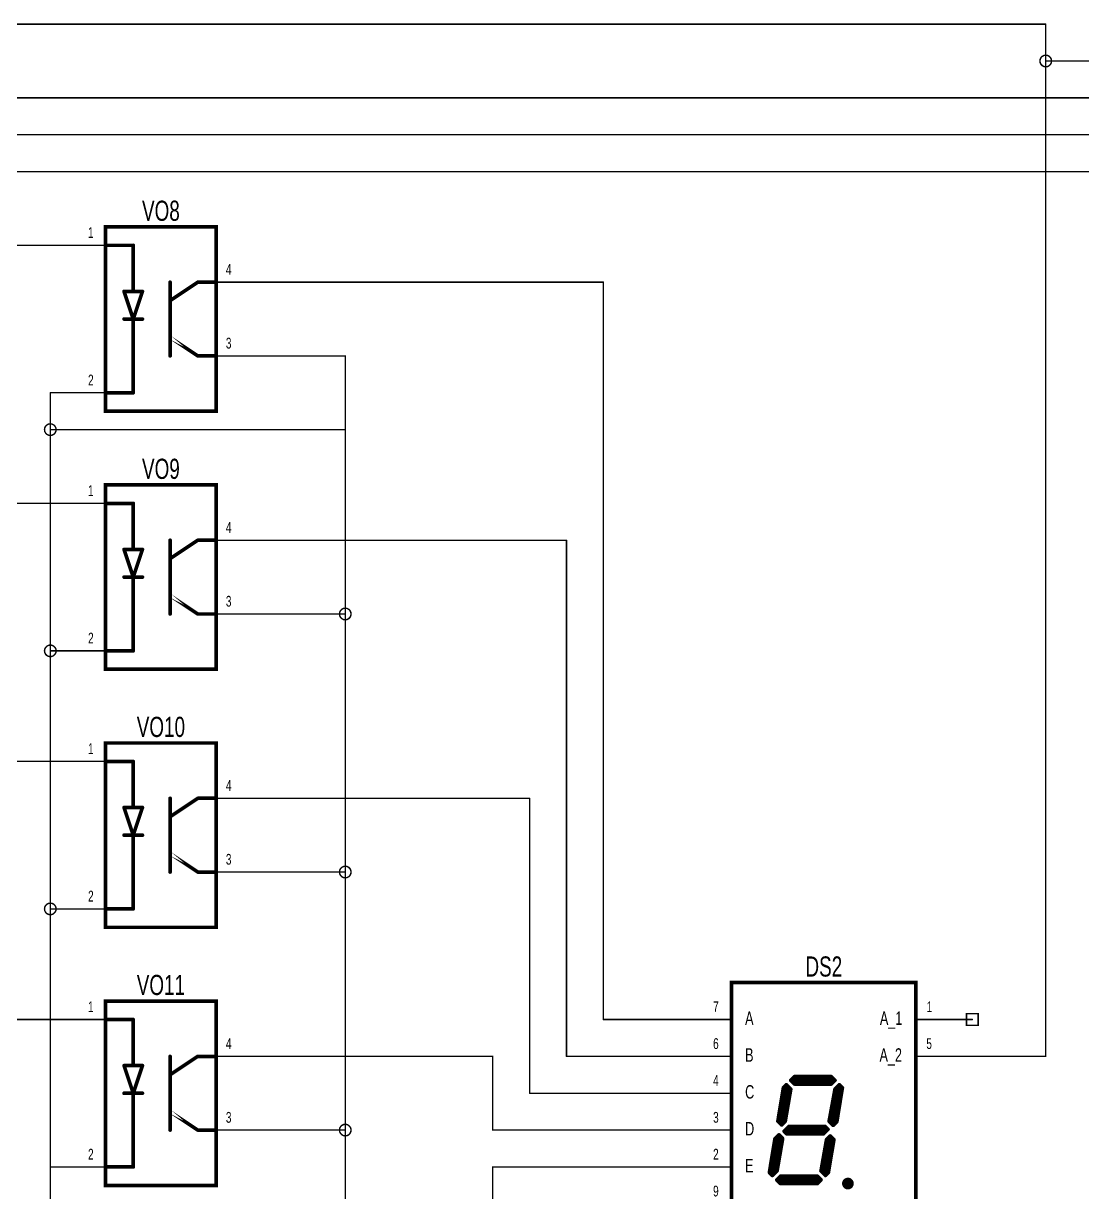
# Model space of a CAD drawing. Extents: x -9.1 to 18.8, y -6.3 to 0.3.
# Drawn here: x 3.627 to 6.5, y -2.87 to 0.302 of the extents above; entities that cross this region are included whole.
import ezdxf
from ezdxf.enums import TextEntityAlignment as Align

# ---------------------------------------------------------------- set-up
doc = ezdxf.new("R2010")
doc.units = 0
for name, color, linetype in [('Element', 253, 'CONTINUOUS'), ('Net', 50, 'CONTINUOUS'), ('Pin', 50, 'CONTINUOUS')]:
    doc.layers.add(name, color=color, linetype=linetype)

msp = doc.modelspace()

# ---------------------------------------------------------------- linework, layer by layer
at = {"layer": 'Element', "linetype": 'CONTINUOUS'}
for points, const_width in [([(3.85, -0.25), (4.15, -0.25), (4.15, -0.75), (3.85, -0.75), (3.85, -0.25)], 0.0098), ([(3.85, -0.3), (3.925, -0.3)], 0.0098), ([(3.925, -0.3), (3.925, -0.425)], 0.0098), ([(4.025, -0.4), (4.025, -0.6)], 0.0098), ([(4.025, -0.45), (4.1, -0.4)], 0.0098), ([(4.1, -0.4), (4.15, -0.4)], 0.0098), ([(3.95, -0.425), (3.9, -0.425)], 0.0098), ([(3.9, -0.425), (3.925, -0.5)], 0.0098), ([(3.925, -0.5), (3.95, -0.425)], 0.0098), ([(3.9, -0.5), (3.95, -0.5)], 0.0098), ([(3.925, -0.5), (3.925, -0.7)], 0.0098), ([(4.025, -0.55), (4.1, -0.6), (4.025, -0.55)], 0.0098), ([(4.1, -0.6), (4.15, -0.6)], 0.0098), ([(3.925, -0.7), (3.85, -0.7)], 0.0098), ([(3.85, -0.95), (4.15, -0.95), (4.15, -1.45), (3.85, -1.45), (3.85, -0.95)], 0.0098), ([(3.85, -1), (3.925, -1)], 0.0098), ([(3.925, -1), (3.925, -1.125)], 0.0098), ([(4.025, -1.1), (4.025, -1.3)], 0.0098), ([(4.025, -1.15), (4.1, -1.1)], 0.0098), ([(4.1, -1.1), (4.15, -1.1)], 0.0098), ([(3.95, -1.125), (3.9, -1.125)], 0.0098), ([(3.9, -1.125), (3.925, -1.2)], 0.0098), ([(3.925, -1.2), (3.95, -1.125)], 0.0098), ([(3.9, -1.2), (3.95, -1.2)], 0.0098), ([(3.925, -1.2), (3.925, -1.4)], 0.0098), ([(4.025, -1.25), (4.1, -1.3), (4.025, -1.25)], 0.0098), ([(4.1, -1.3), (4.15, -1.3)], 0.0098), ([(3.925, -1.4), (3.85, -1.4)], 0.0098), ([(3.85, -1.65), (4.15, -1.65), (4.15, -2.15), (3.85, -2.15), (3.85, -1.65)], 0.0098), ([(3.85, -1.7), (3.925, -1.7)], 0.0098), ([(3.925, -1.7), (3.925, -1.825)], 0.0098), ([(4.025, -1.8), (4.025, -2)], 0.0098), ([(4.025, -1.85), (4.1, -1.8)], 0.0098), ([(4.1, -1.8), (4.15, -1.8)], 0.0098), ([(3.95, -1.825), (3.9, -1.825)], 0.0098), ([(3.9, -1.825), (3.925, -1.9)], 0.0098), ([(3.925, -1.9), (3.95, -1.825)], 0.0098), ([(3.9, -1.9), (3.95, -1.9)], 0.0098), ([(3.925, -1.9), (3.925, -2.1)], 0.0098), ([(4.025, -1.95), (4.1, -2), (4.025, -1.95)], 0.0098), ([(4.1, -2), (4.15, -2)], 0.0098), ([(3.925, -2.1), (3.85, -2.1)], 0.0098), ([(5.5479, -2.3), (6.0479, -2.3), (6.0479, -3.1), (5.5479, -3.1), (5.5479, -2.3)], 0.0098), ([(3.85, -2.35), (4.15, -2.35), (4.15, -2.85), (3.85, -2.85), (3.85, -2.35)], 0.0098), ([(3.85, -2.4), (3.925, -2.4)], 0.0098), ([(3.925, -2.4), (3.925, -2.525)], 0.0098), ([(4.025, -2.5), (4.025, -2.7)], 0.0098), ([(4.025, -2.55), (4.1, -2.5)], 0.0098), ([(4.1, -2.5), (4.15, -2.5)], 0.0098), ([(3.95, -2.525), (3.9, -2.525)], 0.0098), ([(3.9, -2.525), (3.925, -2.6)], 0.0098), ([(3.925, -2.6), (3.95, -2.525)], 0.0098), ([(5.7084, -2.565), (5.7184, -2.555)], 0.01), ([(5.7184, -2.575), (5.7084, -2.565)], 0.01), ([(5.8184, -2.565), (5.7184, -2.565)], 0.016), ([(5.7184, -2.555), (5.8184, -2.555)], 0.01), ([(5.8184, -2.555), (5.8284, -2.565)], 0.01), ([(5.8284, -2.565), (5.8184, -2.575)], 0.01), ([(3.9, -2.6), (3.95, -2.6)], 0.0098), ([(3.925, -2.6), (3.925, -2.8)], 0.0098), ([(5.6734, -2.676), (5.6884, -2.585)], 0.01), ([(5.6984, -2.59), (5.6834, -2.675)], 0.016), ([(5.6884, -2.585), (5.6964, -2.577)], 0.01), ([(5.7084, -2.589), (5.6934, -2.676)], 0.01), ([(5.6964, -2.577), (5.7084, -2.589)], 0.01), ([(5.8184, -2.575), (5.7184, -2.575)], 0.01), ([(5.8284, -2.589), (5.8124, -2.676)], 0.01), ([(5.8384, -2.59), (5.8234, -2.675)], 0.016), ([(5.8404, -2.577), (5.8284, -2.589)], 0.01), ([(5.8334, -2.677), (5.8484, -2.585)], 0.01), ([(5.8484, -2.585), (5.8404, -2.577)], 0.01), ([(4.025, -2.65), (4.1, -2.7), (4.025, -2.65)], 0.0098), ([(4.1, -2.7), (4.15, -2.7)], 0.0098), ([(5.6834, -2.686), (5.6734, -2.676)], 0.01), ([(5.6934, -2.676), (5.6834, -2.686)], 0.01), ([(5.6904, -2.703), (5.7034, -2.69)], 0.01), ([(5.6984, -2.7), (5.7984, -2.7)], 0.016), ([(5.7034, -2.69), (5.8014, -2.69)], 0.01), ([(5.8094, -2.698), (5.7974, -2.71)], 0.01), ([(5.8014, -2.69), (5.8094, -2.698)], 0.01), ([(5.8124, -2.676), (5.8234, -2.687)], 0.01), ([(5.8234, -2.687), (5.8334, -2.677)], 0.01), ([(5.6654, -2.724), (5.6504, -2.815)], 0.01), ([(5.6584, -2.815), (5.6734, -2.725)], 0.016), ([(5.6764, -2.713), (5.6654, -2.724)], 0.01), ([(5.6714, -2.81), (5.6864, -2.723)], 0.01), ([(5.6764, -2.713), (5.6864, -2.723)], 0.01), ([(5.6974, -2.71), (5.6904, -2.703)], 0.01), ([(5.7974, -2.71), (5.6974, -2.71)], 0.01), ([(5.8054, -2.726), (5.7904, -2.811)], 0.01), ([(5.8134, -2.73), (5.7984, -2.81)], 0.016), ([(5.8154, -2.716), (5.8054, -2.726)], 0.01), ([(5.8104, -2.815), (5.8254, -2.726)], 0.01), ([(5.8254, -2.726), (5.8154, -2.716)], 0.01), ([(3.925, -2.8), (3.85, -2.8)], 0.0098), ([(5.6504, -2.815), (5.6584, -2.823)], 0.01), ([(5.6584, -2.823), (5.6714, -2.81)], 0.01), ([(5.6704, -2.835), (5.6804, -2.825)], 0.01), ([(5.6804, -2.825), (5.7804, -2.825)], 0.01), ([(5.7804, -2.825), (5.7904, -2.835)], 0.01), ([(5.7904, -2.811), (5.8024, -2.823)], 0.01), ([(5.8024, -2.823), (5.8104, -2.815)], 0.01), ([(5.6804, -2.845), (5.6704, -2.835)], 0.01), ([(5.7784, -2.835), (5.6834, -2.835)], 0.016), ([(5.7804, -2.845), (5.6804, -2.845)], 0.01), ([(5.7904, -2.835), (5.7804, -2.845)], 0.01), ([(5.8534, -2.845), (5.8539, -2.8481), (5.8553, -2.8509), (5.8575, -2.8531), (5.8603, -2.8545), (5.8634, -2.855), (5.8665, -2.8545), (5.8693, -2.8531), (5.8715, -2.8509), (5.8729, -2.8481), (5.8734, -2.845), (5.8729, -2.8419), (5.8715, -2.8391), (5.8693, -2.8369), (5.8665, -2.8355), (5.8634, -2.835), (5.8603, -2.8355), (5.8575, -2.8369), (5.8553, -2.8391), (5.8539, -2.8419), (5.8534, -2.845)], 0.012), ([(5.8584, -2.845), (5.8684, -2.845)], 0.012)]:
    msp.add_lwpolyline(points, dxfattribs=dict(at, const_width=const_width))
for points, const_width in [([(3.8475, -0.3, 1), (3.8525, -0.3, 1), (3.8475, -0.3, 1)], 0.0049), ([(3.9225, -0.3, 1), (3.9275, -0.3, 1), (3.9225, -0.3, 1)], 0.0049), ([(3.9225, -0.3, 1), (3.9275, -0.3, 1), (3.9225, -0.3, 1)], 0.0049), ([(4.0225, -0.4, 1), (4.0275, -0.4, 1), (4.0225, -0.4, 1)], 0.0049), ([(4.0975, -0.4, 1), (4.1025, -0.4, 1), (4.0975, -0.4, 1)], 0.0049), ([(4.0975, -0.4, 1), (4.1025, -0.4, 1), (4.0975, -0.4, 1)], 0.0049), ([(4.1475, -0.4, 1), (4.1525, -0.4, 1), (4.1475, -0.4, 1)], 0.0049), ([(3.8975, -0.425, 1), (3.9025, -0.425, 1), (3.8975, -0.425, 1)], 0.0049), ([(3.8975, -0.425, 1), (3.9025, -0.425, 1), (3.8975, -0.425, 1)], 0.0049), ([(3.9225, -0.425, 1), (3.9275, -0.425, 1), (3.9225, -0.425, 1)], 0.0049), ([(3.9475, -0.425, 1), (3.9525, -0.425, 1), (3.9475, -0.425, 1)], 0.0049), ([(3.9475, -0.425, 1), (3.9525, -0.425, 1), (3.9475, -0.425, 1)], 0.0049), ([(4.0225, -0.45, 1), (4.0275, -0.45, 1), (4.0225, -0.45, 1)], 0.0049), ([(3.8975, -0.5, 1), (3.9025, -0.5, 1), (3.8975, -0.5, 1)], 0.0049), ([(3.9225, -0.5, 1), (3.9275, -0.5, 1), (3.9225, -0.5, 1)], 0.0049), ([(3.9225, -0.5, 1), (3.9275, -0.5, 1), (3.9225, -0.5, 1)], 0.0049), ([(3.9225, -0.5, 1), (3.9275, -0.5, 1), (3.9225, -0.5, 1)], 0.0049), ([(3.9475, -0.5, 1), (3.9525, -0.5, 1), (3.9475, -0.5, 1)], 0.0049), ([(4.0225, -0.55, 1), (4.0275, -0.55, 1), (4.0225, -0.55, 1)], 0.0049), ([(4.0225, -0.6, 1), (4.0275, -0.6, 1), (4.0225, -0.6, 1)], 0.0049), ([(4.0975, -0.6, 1), (4.1025, -0.6, 1), (4.0975, -0.6, 1)], 0.0049), ([(4.1475, -0.6, 1), (4.1525, -0.6, 1), (4.1475, -0.6, 1)], 0.0049), ([(3.8475, -0.7, 1), (3.8525, -0.7, 1), (3.8475, -0.7, 1)], 0.0049), ([(3.9225, -0.7, 1), (3.9275, -0.7, 1), (3.9225, -0.7, 1)], 0.0049), ([(3.9225, -0.7, 1), (3.9275, -0.7, 1), (3.9225, -0.7, 1)], 0.0049), ([(3.8475, -1, 1), (3.8525, -1, 1), (3.8475, -1, 1)], 0.0049), ([(3.9225, -1, 1), (3.9275, -1, 1), (3.9225, -1, 1)], 0.0049), ([(3.9225, -1, 1), (3.9275, -1, 1), (3.9225, -1, 1)], 0.0049), ([(4.0225, -1.1, 1), (4.0275, -1.1, 1), (4.0225, -1.1, 1)], 0.0049), ([(4.0975, -1.1, 1), (4.1025, -1.1, 1), (4.0975, -1.1, 1)], 0.0049), ([(4.0975, -1.1, 1), (4.1025, -1.1, 1), (4.0975, -1.1, 1)], 0.0049), ([(4.1475, -1.1, 1), (4.1525, -1.1, 1), (4.1475, -1.1, 1)], 0.0049), ([(3.8975, -1.125, 1), (3.9025, -1.125, 1), (3.8975, -1.125, 1)], 0.0049), ([(3.8975, -1.125, 1), (3.9025, -1.125, 1), (3.8975, -1.125, 1)], 0.0049), ([(3.9225, -1.125, 1), (3.9275, -1.125, 1), (3.9225, -1.125, 1)], 0.0049), ([(3.9475, -1.125, 1), (3.9525, -1.125, 1), (3.9475, -1.125, 1)], 0.0049), ([(3.9475, -1.125, 1), (3.9525, -1.125, 1), (3.9475, -1.125, 1)], 0.0049), ([(4.0225, -1.15, 1), (4.0275, -1.15, 1), (4.0225, -1.15, 1)], 0.0049), ([(3.8975, -1.2, 1), (3.9025, -1.2, 1), (3.8975, -1.2, 1)], 0.0049), ([(3.9225, -1.2, 1), (3.9275, -1.2, 1), (3.9225, -1.2, 1)], 0.0049), ([(3.9225, -1.2, 1), (3.9275, -1.2, 1), (3.9225, -1.2, 1)], 0.0049), ([(3.9225, -1.2, 1), (3.9275, -1.2, 1), (3.9225, -1.2, 1)], 0.0049), ([(3.9475, -1.2, 1), (3.9525, -1.2, 1), (3.9475, -1.2, 1)], 0.0049), ([(4.0225, -1.25, 1), (4.0275, -1.25, 1), (4.0225, -1.25, 1)], 0.0049), ([(4.0225, -1.3, 1), (4.0275, -1.3, 1), (4.0225, -1.3, 1)], 0.0049), ([(4.0975, -1.3, 1), (4.1025, -1.3, 1), (4.0975, -1.3, 1)], 0.0049), ([(4.1475, -1.3, 1), (4.1525, -1.3, 1), (4.1475, -1.3, 1)], 0.0049), ([(3.8475, -1.4, 1), (3.8525, -1.4, 1), (3.8475, -1.4, 1)], 0.0049), ([(3.9225, -1.4, 1), (3.9275, -1.4, 1), (3.9225, -1.4, 1)], 0.0049), ([(3.9225, -1.4, 1), (3.9275, -1.4, 1), (3.9225, -1.4, 1)], 0.0049), ([(3.8475, -1.7, 1), (3.8525, -1.7, 1), (3.8475, -1.7, 1)], 0.0049), ([(3.9225, -1.7, 1), (3.9275, -1.7, 1), (3.9225, -1.7, 1)], 0.0049), ([(3.9225, -1.7, 1), (3.9275, -1.7, 1), (3.9225, -1.7, 1)], 0.0049), ([(4.0225, -1.8, 1), (4.0275, -1.8, 1), (4.0225, -1.8, 1)], 0.0049), ([(4.0975, -1.8, 1), (4.1025, -1.8, 1), (4.0975, -1.8, 1)], 0.0049), ([(4.0975, -1.8, 1), (4.1025, -1.8, 1), (4.0975, -1.8, 1)], 0.0049), ([(4.1475, -1.8, 1), (4.1525, -1.8, 1), (4.1475, -1.8, 1)], 0.0049), ([(3.8975, -1.825, 1), (3.9025, -1.825, 1), (3.8975, -1.825, 1)], 0.0049), ([(3.8975, -1.825, 1), (3.9025, -1.825, 1), (3.8975, -1.825, 1)], 0.0049), ([(3.9225, -1.825, 1), (3.9275, -1.825, 1), (3.9225, -1.825, 1)], 0.0049), ([(3.9475, -1.825, 1), (3.9525, -1.825, 1), (3.9475, -1.825, 1)], 0.0049), ([(3.9475, -1.825, 1), (3.9525, -1.825, 1), (3.9475, -1.825, 1)], 0.0049), ([(4.0225, -1.85, 1), (4.0275, -1.85, 1), (4.0225, -1.85, 1)], 0.0049), ([(3.8975, -1.9, 1), (3.9025, -1.9, 1), (3.8975, -1.9, 1)], 0.0049), ([(3.9225, -1.9, 1), (3.9275, -1.9, 1), (3.9225, -1.9, 1)], 0.0049), ([(3.9225, -1.9, 1), (3.9275, -1.9, 1), (3.9225, -1.9, 1)], 0.0049), ([(3.9225, -1.9, 1), (3.9275, -1.9, 1), (3.9225, -1.9, 1)], 0.0049), ([(3.9475, -1.9, 1), (3.9525, -1.9, 1), (3.9475, -1.9, 1)], 0.0049), ([(4.0225, -1.95, 1), (4.0275, -1.95, 1), (4.0225, -1.95, 1)], 0.0049), ([(4.0225, -2, 1), (4.0275, -2, 1), (4.0225, -2, 1)], 0.0049), ([(4.0975, -2, 1), (4.1025, -2, 1), (4.0975, -2, 1)], 0.0049), ([(4.1475, -2, 1), (4.1525, -2, 1), (4.1475, -2, 1)], 0.0049), ([(3.8475, -2.1, 1), (3.8525, -2.1, 1), (3.8475, -2.1, 1)], 0.0049), ([(3.9225, -2.1, 1), (3.9275, -2.1, 1), (3.9225, -2.1, 1)], 0.0049), ([(3.9225, -2.1, 1), (3.9275, -2.1, 1), (3.9225, -2.1, 1)], 0.0049), ([(3.8475, -2.4, 1), (3.8525, -2.4, 1), (3.8475, -2.4, 1)], 0.0049), ([(3.9225, -2.4, 1), (3.9275, -2.4, 1), (3.9225, -2.4, 1)], 0.0049), ([(3.9225, -2.4, 1), (3.9275, -2.4, 1), (3.9225, -2.4, 1)], 0.0049), ([(4.0225, -2.5, 1), (4.0275, -2.5, 1), (4.0225, -2.5, 1)], 0.0049), ([(4.0975, -2.5, 1), (4.1025, -2.5, 1), (4.0975, -2.5, 1)], 0.0049), ([(4.0975, -2.5, 1), (4.1025, -2.5, 1), (4.0975, -2.5, 1)], 0.0049), ([(4.1475, -2.5, 1), (4.1525, -2.5, 1), (4.1475, -2.5, 1)], 0.0049), ([(3.8975, -2.525, 1), (3.9025, -2.525, 1), (3.8975, -2.525, 1)], 0.0049), ([(3.8975, -2.525, 1), (3.9025, -2.525, 1), (3.8975, -2.525, 1)], 0.0049), ([(3.9225, -2.525, 1), (3.9275, -2.525, 1), (3.9225, -2.525, 1)], 0.0049), ([(3.9475, -2.525, 1), (3.9525, -2.525, 1), (3.9475, -2.525, 1)], 0.0049), ([(3.9475, -2.525, 1), (3.9525, -2.525, 1), (3.9475, -2.525, 1)], 0.0049), ([(4.0225, -2.55, 1), (4.0275, -2.55, 1), (4.0225, -2.55, 1)], 0.0049), ([(5.7059, -2.565, 1), (5.7109, -2.565, 1), (5.7059, -2.565, 1)], 0.005), ([(5.7059, -2.565, 1), (5.7109, -2.565, 1), (5.7059, -2.565, 1)], 0.005), ([(5.7144, -2.565, 1), (5.7224, -2.565, 1), (5.7144, -2.565, 1)], 0.008), ([(5.7159, -2.555, 1), (5.7209, -2.555, 1), (5.7159, -2.555, 1)], 0.005), ([(5.7159, -2.555, 1), (5.7209, -2.555, 1), (5.7159, -2.555, 1)], 0.005), ([(5.8144, -2.565, 1), (5.8224, -2.565, 1), (5.8144, -2.565, 1)], 0.008), ([(5.8159, -2.555, 1), (5.8209, -2.555, 1), (5.8159, -2.555, 1)], 0.005), ([(5.8159, -2.555, 1), (5.8209, -2.555, 1), (5.8159, -2.555, 1)], 0.005), ([(5.8259, -2.565, 1), (5.8309, -2.565, 1), (5.8259, -2.565, 1)], 0.005), ([(5.8259, -2.565, 1), (5.8309, -2.565, 1), (5.8259, -2.565, 1)], 0.005), ([(3.8975, -2.6, 1), (3.9025, -2.6, 1), (3.8975, -2.6, 1)], 0.0049), ([(3.9225, -2.6, 1), (3.9275, -2.6, 1), (3.9225, -2.6, 1)], 0.0049), ([(3.9225, -2.6, 1), (3.9275, -2.6, 1), (3.9225, -2.6, 1)], 0.0049), ([(3.9225, -2.6, 1), (3.9275, -2.6, 1), (3.9225, -2.6, 1)], 0.0049), ([(3.9475, -2.6, 1), (3.9525, -2.6, 1), (3.9475, -2.6, 1)], 0.0049), ([(5.6859, -2.585, 1), (5.6909, -2.585, 1), (5.6859, -2.585, 1)], 0.005), ([(5.6859, -2.585, 1), (5.6909, -2.585, 1), (5.6859, -2.585, 1)], 0.005), ([(5.6944, -2.59, 1), (5.7024, -2.59, 1), (5.6944, -2.59, 1)], 0.008), ([(5.6939, -2.577, 1), (5.6989, -2.577, 1), (5.6939, -2.577, 1)], 0.005), ([(5.6939, -2.577, 1), (5.6989, -2.577, 1), (5.6939, -2.577, 1)], 0.005), ([(5.7059, -2.589, 1), (5.7109, -2.589, 1), (5.7059, -2.589, 1)], 0.005), ([(5.7059, -2.589, 1), (5.7109, -2.589, 1), (5.7059, -2.589, 1)], 0.005), ([(5.7159, -2.575, 1), (5.7209, -2.575, 1), (5.7159, -2.575, 1)], 0.005), ([(5.7159, -2.575, 1), (5.7209, -2.575, 1), (5.7159, -2.575, 1)], 0.005), ([(5.8159, -2.575, 1), (5.8209, -2.575, 1), (5.8159, -2.575, 1)], 0.005), ([(5.8159, -2.575, 1), (5.8209, -2.575, 1), (5.8159, -2.575, 1)], 0.005), ([(5.8259, -2.589, 1), (5.8309, -2.589, 1), (5.8259, -2.589, 1)], 0.005), ([(5.8259, -2.589, 1), (5.8309, -2.589, 1), (5.8259, -2.589, 1)], 0.005), ([(5.8344, -2.59, 1), (5.8424, -2.59, 1), (5.8344, -2.59, 1)], 0.008), ([(5.8379, -2.577, 1), (5.8429, -2.577, 1), (5.8379, -2.577, 1)], 0.005), ([(5.8379, -2.577, 1), (5.8429, -2.577, 1), (5.8379, -2.577, 1)], 0.005), ([(5.8459, -2.585, 1), (5.8509, -2.585, 1), (5.8459, -2.585, 1)], 0.005), ([(5.8459, -2.585, 1), (5.8509, -2.585, 1), (5.8459, -2.585, 1)], 0.005), ([(4.0225, -2.65, 1), (4.0275, -2.65, 1), (4.0225, -2.65, 1)], 0.0049), ([(4.0225, -2.7, 1), (4.0275, -2.7, 1), (4.0225, -2.7, 1)], 0.0049), ([(4.0975, -2.7, 1), (4.1025, -2.7, 1), (4.0975, -2.7, 1)], 0.0049), ([(4.1475, -2.7, 1), (4.1525, -2.7, 1), (4.1475, -2.7, 1)], 0.0049), ([(5.6709, -2.676, 1), (5.6759, -2.676, 1), (5.6709, -2.676, 1)], 0.005), ([(5.6709, -2.676, 1), (5.6759, -2.676, 1), (5.6709, -2.676, 1)], 0.005), ([(5.6794, -2.675, 1), (5.6874, -2.675, 1), (5.6794, -2.675, 1)], 0.008), ([(5.6809, -2.686, 1), (5.6859, -2.686, 1), (5.6809, -2.686, 1)], 0.005), ([(5.6809, -2.686, 1), (5.6859, -2.686, 1), (5.6809, -2.686, 1)], 0.005), ([(5.6909, -2.676, 1), (5.6959, -2.676, 1), (5.6909, -2.676, 1)], 0.005), ([(5.6909, -2.676, 1), (5.6959, -2.676, 1), (5.6909, -2.676, 1)], 0.005), ([(5.6944, -2.7, 1), (5.7024, -2.7, 1), (5.6944, -2.7, 1)], 0.008), ([(5.7009, -2.69, 1), (5.7059, -2.69, 1), (5.7009, -2.69, 1)], 0.005), ([(5.7009, -2.69, 1), (5.7059, -2.69, 1), (5.7009, -2.69, 1)], 0.005), ([(5.7944, -2.7, 1), (5.8024, -2.7, 1), (5.7944, -2.7, 1)], 0.008), ([(5.7989, -2.69, 1), (5.8039, -2.69, 1), (5.7989, -2.69, 1)], 0.005), ([(5.7989, -2.69, 1), (5.8039, -2.69, 1), (5.7989, -2.69, 1)], 0.005), ([(5.8069, -2.698, 1), (5.8119, -2.698, 1), (5.8069, -2.698, 1)], 0.005), ([(5.8069, -2.698, 1), (5.8119, -2.698, 1), (5.8069, -2.698, 1)], 0.005), ([(5.8099, -2.676, 1), (5.8149, -2.676, 1), (5.8099, -2.676, 1)], 0.005), ([(5.8099, -2.676, 1), (5.8149, -2.676, 1), (5.8099, -2.676, 1)], 0.005), ([(5.8194, -2.675, 1), (5.8274, -2.675, 1), (5.8194, -2.675, 1)], 0.008), ([(5.8209, -2.687, 1), (5.8259, -2.687, 1), (5.8209, -2.687, 1)], 0.005), ([(5.8209, -2.687, 1), (5.8259, -2.687, 1), (5.8209, -2.687, 1)], 0.005), ([(5.8309, -2.677, 1), (5.8359, -2.677, 1), (5.8309, -2.677, 1)], 0.005), ([(5.8309, -2.677, 1), (5.8359, -2.677, 1), (5.8309, -2.677, 1)], 0.005), ([(5.6629, -2.724, 1), (5.6679, -2.724, 1), (5.6629, -2.724, 1)], 0.005), ([(5.6629, -2.724, 1), (5.6679, -2.724, 1), (5.6629, -2.724, 1)], 0.005), ([(5.6694, -2.725, 1), (5.6774, -2.725, 1), (5.6694, -2.725, 1)], 0.008), ([(5.6739, -2.713, 1), (5.6789, -2.713, 1), (5.6739, -2.713, 1)], 0.005), ([(5.6739, -2.713, 1), (5.6789, -2.713, 1), (5.6739, -2.713, 1)], 0.005), ([(5.6839, -2.723, 1), (5.6889, -2.723, 1), (5.6839, -2.723, 1)], 0.005), ([(5.6839, -2.723, 1), (5.6889, -2.723, 1), (5.6839, -2.723, 1)], 0.005), ([(5.6879, -2.703, 1), (5.6929, -2.703, 1), (5.6879, -2.703, 1)], 0.005), ([(5.6879, -2.703, 1), (5.6929, -2.703, 1), (5.6879, -2.703, 1)], 0.005), ([(5.6949, -2.71, 1), (5.6999, -2.71, 1), (5.6949, -2.71, 1)], 0.005), ([(5.6949, -2.71, 1), (5.6999, -2.71, 1), (5.6949, -2.71, 1)], 0.005), ([(5.7949, -2.71, 1), (5.7999, -2.71, 1), (5.7949, -2.71, 1)], 0.005), ([(5.7949, -2.71, 1), (5.7999, -2.71, 1), (5.7949, -2.71, 1)], 0.005), ([(5.8029, -2.726, 1), (5.8079, -2.726, 1), (5.8029, -2.726, 1)], 0.005), ([(5.8029, -2.726, 1), (5.8079, -2.726, 1), (5.8029, -2.726, 1)], 0.005), ([(5.8094, -2.73, 1), (5.8174, -2.73, 1), (5.8094, -2.73, 1)], 0.008), ([(5.8129, -2.716, 1), (5.8179, -2.716, 1), (5.8129, -2.716, 1)], 0.005), ([(5.8129, -2.716, 1), (5.8179, -2.716, 1), (5.8129, -2.716, 1)], 0.005), ([(5.8229, -2.726, 1), (5.8279, -2.726, 1), (5.8229, -2.726, 1)], 0.005), ([(5.8229, -2.726, 1), (5.8279, -2.726, 1), (5.8229, -2.726, 1)], 0.005), ([(3.8475, -2.8, 1), (3.8525, -2.8, 1), (3.8475, -2.8, 1)], 0.0049), ([(3.9225, -2.8, 1), (3.9275, -2.8, 1), (3.9225, -2.8, 1)], 0.0049), ([(3.9225, -2.8, 1), (3.9275, -2.8, 1), (3.9225, -2.8, 1)], 0.0049), ([(5.6479, -2.815, 1), (5.6529, -2.815, 1), (5.6479, -2.815, 1)], 0.005), ([(5.6479, -2.815, 1), (5.6529, -2.815, 1), (5.6479, -2.815, 1)], 0.005), ([(5.6544, -2.815, 1), (5.6624, -2.815, 1), (5.6544, -2.815, 1)], 0.008), ([(5.6559, -2.823, 1), (5.6609, -2.823, 1), (5.6559, -2.823, 1)], 0.005), ([(5.6559, -2.823, 1), (5.6609, -2.823, 1), (5.6559, -2.823, 1)], 0.005), ([(5.6689, -2.81, 1), (5.6739, -2.81, 1), (5.6689, -2.81, 1)], 0.005), ([(5.6689, -2.81, 1), (5.6739, -2.81, 1), (5.6689, -2.81, 1)], 0.005), ([(5.6779, -2.825, 1), (5.6829, -2.825, 1), (5.6779, -2.825, 1)], 0.005), ([(5.6779, -2.825, 1), (5.6829, -2.825, 1), (5.6779, -2.825, 1)], 0.005), ([(5.7779, -2.825, 1), (5.7829, -2.825, 1), (5.7779, -2.825, 1)], 0.005), ([(5.7779, -2.825, 1), (5.7829, -2.825, 1), (5.7779, -2.825, 1)], 0.005), ([(5.7879, -2.811, 1), (5.7929, -2.811, 1), (5.7879, -2.811, 1)], 0.005), ([(5.7879, -2.811, 1), (5.7929, -2.811, 1), (5.7879, -2.811, 1)], 0.005), ([(5.7944, -2.81, 1), (5.8024, -2.81, 1), (5.7944, -2.81, 1)], 0.008), ([(5.7999, -2.823, 1), (5.8049, -2.823, 1), (5.7999, -2.823, 1)], 0.005), ([(5.7999, -2.823, 1), (5.8049, -2.823, 1), (5.7999, -2.823, 1)], 0.005), ([(5.8079, -2.815, 1), (5.8129, -2.815, 1), (5.8079, -2.815, 1)], 0.005), ([(5.8079, -2.815, 1), (5.8129, -2.815, 1), (5.8079, -2.815, 1)], 0.005), ([(5.6679, -2.835, 1), (5.6729, -2.835, 1), (5.6679, -2.835, 1)], 0.005), ([(5.6679, -2.835, 1), (5.6729, -2.835, 1), (5.6679, -2.835, 1)], 0.005), ([(5.6794, -2.835, 1), (5.6874, -2.835, 1), (5.6794, -2.835, 1)], 0.008), ([(5.6779, -2.845, 1), (5.6829, -2.845, 1), (5.6779, -2.845, 1)], 0.005), ([(5.6779, -2.845, 1), (5.6829, -2.845, 1), (5.6779, -2.845, 1)], 0.005), ([(5.7744, -2.835, 1), (5.7824, -2.835, 1), (5.7744, -2.835, 1)], 0.008), ([(5.7779, -2.845, 1), (5.7829, -2.845, 1), (5.7779, -2.845, 1)], 0.005), ([(5.7779, -2.845, 1), (5.7829, -2.845, 1), (5.7779, -2.845, 1)], 0.005), ([(5.7879, -2.835, 1), (5.7929, -2.835, 1), (5.7879, -2.835, 1)], 0.005), ([(5.7879, -2.835, 1), (5.7929, -2.835, 1), (5.7879, -2.835, 1)], 0.005), ([(5.8504, -2.845, 1), (5.8564, -2.845, 1), (5.8504, -2.845, 1)], 0.006), ([(5.8554, -2.845, 1), (5.8614, -2.845, 1), (5.8554, -2.845, 1)], 0.006), ([(5.8654, -2.845, 1), (5.8714, -2.845, 1), (5.8654, -2.845, 1)], 0.006)]:
    msp.add_lwpolyline(points, format="xyb", dxfattribs=dict(at, const_width=const_width))
at = {"layer": 'Net', "linetype": 'CONTINUOUS', "const_width": 0.0039}
for points in [[(0.3, 0.3), (6.4, 0.3)], [(6.4, 0.3), (6.4, -2.5)], [(6.3843, 0.2), (6.385, 0.1951), (6.3873, 0.1907), (6.3907, 0.1873), (6.3951, 0.185), (6.4, 0.1843), (6.4049, 0.185), (6.4093, 0.1873), (6.4127, 0.1907), (6.415, 0.1951), (6.4157, 0.2), (6.415, 0.2049), (6.4127, 0.2093), (6.4093, 0.2127), (6.4049, 0.215), (6.4, 0.2157), (6.3951, 0.215), (6.3907, 0.2127), (6.3873, 0.2093), (6.385, 0.2049), (6.3843, 0.2)], [(6.4, 0.2), (12.6, 0.2)], [(0.4, 0.1), (6.6, 0.1)], [(0.6, 0), (7, 0)], [(0.2, -0.1), (6.7, -0.1)], [(3.1, -0.3), (3.7, -0.3)], [(4.3, -0.4), (5.2, -0.4)], [(5.2, -0.4), (5.2, -2.4)], [(4.3, -0.6), (4.5, -0.6)], [(4.5, -0.6), (4.5, -0.8)], [(3.7, -0.7), (3.7, -1.4)], [(3.6843, -0.8), (3.685, -0.8049), (3.6873, -0.8093), (3.6907, -0.8127), (3.6951, -0.815), (3.7, -0.8157), (3.7049, -0.815), (3.7093, -0.8127), (3.7127, -0.8093), (3.715, -0.8049), (3.7157, -0.8), (3.715, -0.7951), (3.7127, -0.7907), (3.7093, -0.7873), (3.7049, -0.785), (3.7, -0.7843), (3.6951, -0.785), (3.6907, -0.7873), (3.6873, -0.7907), (3.685, -0.7951), (3.6843, -0.8)], [(4.5, -0.8), (3.7, -0.8)], [(4.5, -0.8), (4.5, -2)], [(3.7, -1), (3.2, -1)], [(4.3, -1.1), (5.1, -1.1)], [(5.1, -1.1), (5.1, -2.5)], [(4.3, -1.3), (4.5, -1.3)], [(4.4843, -1.3), (4.485, -1.3049), (4.4873, -1.3093), (4.4907, -1.3127), (4.4951, -1.315), (4.5, -1.3157), (4.5049, -1.315), (4.5093, -1.3127), (4.5127, -1.3093), (4.515, -1.3049), (4.5157, -1.3), (4.515, -1.2951), (4.5127, -1.2907), (4.5093, -1.2873), (4.5049, -1.285), (4.5, -1.2843), (4.4951, -1.285), (4.4907, -1.2873), (4.4873, -1.2907), (4.485, -1.2951), (4.4843, -1.3)], [(3.6843, -1.4), (3.685, -1.4049), (3.6873, -1.4093), (3.6907, -1.4127), (3.6951, -1.415), (3.7, -1.4157), (3.7049, -1.415), (3.7093, -1.4127), (3.7127, -1.4093), (3.715, -1.4049), (3.7157, -1.4), (3.715, -1.3951), (3.7127, -1.3907), (3.7093, -1.3873), (3.7049, -1.385), (3.7, -1.3843), (3.6951, -1.385), (3.6907, -1.3873), (3.6873, -1.3907), (3.685, -1.3951), (3.6843, -1.4)], [(3.7, -1.4), (3.7, -1.4)], [(3.7, -1.4), (3.7, -2.1)], [(3.7, -1.7), (3.3, -1.7)], [(4.3, -1.8), (5, -1.8)], [(5, -1.8), (5, -2.6)], [(4.5, -2), (4.3, -2)], [(4.4843, -2), (4.485, -2.0049), (4.4873, -2.0093), (4.4907, -2.0127), (4.4951, -2.015), (4.5, -2.0157), (4.5049, -2.015), (4.5093, -2.0127), (4.5127, -2.0093), (4.515, -2.0049), (4.5157, -2), (4.515, -1.9951), (4.5127, -1.9907), (4.5093, -1.9873), (4.5049, -1.985), (4.5, -1.9843), (4.4951, -1.985), (4.4907, -1.9873), (4.4873, -1.9907), (4.485, -1.9951), (4.4843, -2)], [(4.5, -2.7), (4.5, -2)], [(4.5, -2), (4.5, -2)], [(3.6843, -2.1), (3.685, -2.1049), (3.6873, -2.1093), (3.6907, -2.1127), (3.6951, -2.115), (3.7, -2.1157), (3.7049, -2.115), (3.7093, -2.1127), (3.7127, -2.1093), (3.715, -2.1049), (3.7157, -2.1), (3.715, -2.0951), (3.7127, -2.0907), (3.7093, -2.0873), (3.7049, -2.085), (3.7, -2.0843), (3.6951, -2.085), (3.6907, -2.0873), (3.6873, -2.0907), (3.685, -2.0951), (3.6843, -2.1)], [(3.6843, -2.1), (3.685, -2.1049), (3.6873, -2.1093), (3.6907, -2.1127), (3.6951, -2.115), (3.7, -2.1157), (3.7049, -2.115), (3.7093, -2.1127), (3.7127, -2.1093), (3.715, -2.1049), (3.7157, -2.1), (3.715, -2.0951), (3.7127, -2.0907), (3.7093, -2.0873), (3.7049, -2.085), (3.7, -2.0843), (3.6951, -2.085), (3.6907, -2.0873), (3.6873, -2.0907), (3.685, -2.0951), (3.6843, -2.1)], [(3.7, -2.1), (3.7, -2.1)], [(3.7, -2.1), (3.7, -2.8)], [(3.7, -2.1), (3.7, -3.5)], [(3.1, -2.4), (3.7, -2.4)], [(5.2, -2.4), (5.3953, -2.4)], [(4.3, -2.5), (4.9, -2.5)], [(4.9, -2.5), (4.9, -2.7)], [(5.1, -2.5), (5.3953, -2.5)], [(6.4, -2.5), (6.1999, -2.5)], [(5, -2.6), (5.3953, -2.6)], [(4.4843, -2.7), (4.485, -2.7049), (4.4873, -2.7093), (4.4907, -2.7127), (4.4951, -2.715), (4.5, -2.7157), (4.5049, -2.715), (4.5093, -2.7127), (4.5127, -2.7093), (4.515, -2.7049), (4.5157, -2.7), (4.515, -2.6951), (4.5127, -2.6907), (4.5093, -2.6873), (4.5049, -2.685), (4.5, -2.6843), (4.4951, -2.685), (4.4907, -2.6873), (4.4873, -2.6907), (4.485, -2.6951), (4.4843, -2.7)], [(4.3, -2.7), (4.5, -2.7)], [(4.5, -3.4), (4.5, -2.7)], [(4.9, -2.7), (5.3953, -2.7)], [(4.9, -3.2), (4.9, -2.8)], [(4.9, -2.8), (5.3953, -2.8)]]:
    msp.add_lwpolyline(points, dxfattribs=at)
at = {"layer": 'Net', "linetype": 'CONTINUOUS', "const_width": 0.002}
for points in [[(6.399, 0.3, 1), (6.401, 0.3, 1), (6.399, 0.3, 1)], [(6.399, 0.3, 1), (6.401, 0.3, 1), (6.399, 0.3, 1)], [(6.3833, 0.2, 1), (6.3852, 0.2, 1), (6.3833, 0.2, 1)], [(6.399, 0.2, 1), (6.401, 0.2, 1), (6.399, 0.2, 1)], [(3.699, -0.3, 1), (3.701, -0.3, 1), (3.699, -0.3, 1)], [(4.299, -0.4, 1), (4.301, -0.4, 1), (4.299, -0.4, 1)], [(5.199, -0.4, 1), (5.201, -0.4, 1), (5.199, -0.4, 1)], [(5.199, -0.4, 1), (5.201, -0.4, 1), (5.199, -0.4, 1)], [(4.299, -0.6, 1), (4.301, -0.6, 1), (4.299, -0.6, 1)], [(4.499, -0.6, 1), (4.501, -0.6, 1), (4.499, -0.6, 1)], [(4.499, -0.6, 1), (4.501, -0.6, 1), (4.499, -0.6, 1)], [(3.699, -0.7, 1), (3.701, -0.7, 1), (3.699, -0.7, 1)], [(3.6833, -0.8, 1), (3.6852, -0.8, 1), (3.6833, -0.8, 1)], [(3.699, -0.8, 1), (3.701, -0.8, 1), (3.699, -0.8, 1)], [(4.499, -0.8, 1), (4.501, -0.8, 1), (4.499, -0.8, 1)], [(4.499, -0.8, 1), (4.501, -0.8, 1), (4.499, -0.8, 1)], [(4.499, -0.8, 1), (4.501, -0.8, 1), (4.499, -0.8, 1)], [(3.699, -1, 1), (3.701, -1, 1), (3.699, -1, 1)], [(4.299, -1.1, 1), (4.301, -1.1, 1), (4.299, -1.1, 1)], [(5.099, -1.1, 1), (5.101, -1.1, 1), (5.099, -1.1, 1)], [(5.099, -1.1, 1), (5.101, -1.1, 1), (5.099, -1.1, 1)], [(4.299, -1.3, 1), (4.301, -1.3, 1), (4.299, -1.3, 1)], [(4.4833, -1.3, 1), (4.4852, -1.3, 1), (4.4833, -1.3, 1)], [(4.499, -1.3, 1), (4.501, -1.3, 1), (4.499, -1.3, 1)], [(3.6833, -1.4, 1), (3.6852, -1.4, 1), (3.6833, -1.4, 1)], [(3.699, -1.4, 1), (3.701, -1.4, 1), (3.699, -1.4, 1)], [(3.699, -1.4, 1), (3.701, -1.4, 1), (3.699, -1.4, 1)], [(3.699, -1.4, 1), (3.701, -1.4, 1), (3.699, -1.4, 1)], [(3.699, -1.7, 1), (3.701, -1.7, 1), (3.699, -1.7, 1)], [(4.299, -1.8, 1), (4.301, -1.8, 1), (4.299, -1.8, 1)], [(4.999, -1.8, 1), (5.001, -1.8, 1), (4.999, -1.8, 1)], [(4.999, -1.8, 1), (5.001, -1.8, 1), (4.999, -1.8, 1)], [(4.299, -2, 1), (4.301, -2, 1), (4.299, -2, 1)], [(4.4833, -2, 1), (4.4852, -2, 1), (4.4833, -2, 1)], [(4.499, -2, 1), (4.501, -2, 1), (4.499, -2, 1)], [(4.499, -2, 1), (4.501, -2, 1), (4.499, -2, 1)], [(4.499, -2, 1), (4.501, -2, 1), (4.499, -2, 1)], [(4.499, -2, 1), (4.501, -2, 1), (4.499, -2, 1)], [(3.6833, -2.1, 1), (3.6852, -2.1, 1), (3.6833, -2.1, 1)], [(3.6833, -2.1, 1), (3.6852, -2.1, 1), (3.6833, -2.1, 1)], [(3.699, -2.1, 1), (3.701, -2.1, 1), (3.699, -2.1, 1)], [(3.699, -2.1, 1), (3.701, -2.1, 1), (3.699, -2.1, 1)], [(3.699, -2.1, 1), (3.701, -2.1, 1), (3.699, -2.1, 1)], [(3.699, -2.1, 1), (3.701, -2.1, 1), (3.699, -2.1, 1)], [(3.699, -2.4, 1), (3.701, -2.4, 1), (3.699, -2.4, 1)], [(5.199, -2.4, 1), (5.201, -2.4, 1), (5.199, -2.4, 1)], [(5.199, -2.4, 1), (5.201, -2.4, 1), (5.199, -2.4, 1)], [(5.3943, -2.4, 1), (5.3963, -2.4, 1), (5.3943, -2.4, 1)], [(4.299, -2.5, 1), (4.301, -2.5, 1), (4.299, -2.5, 1)], [(4.899, -2.5, 1), (4.901, -2.5, 1), (4.899, -2.5, 1)], [(4.899, -2.5, 1), (4.901, -2.5, 1), (4.899, -2.5, 1)], [(5.099, -2.5, 1), (5.101, -2.5, 1), (5.099, -2.5, 1)], [(5.099, -2.5, 1), (5.101, -2.5, 1), (5.099, -2.5, 1)], [(5.3943, -2.5, 1), (5.3963, -2.5, 1), (5.3943, -2.5, 1)], [(6.1989, -2.5, 1), (6.2008, -2.5, 1), (6.1989, -2.5, 1)], [(6.399, -2.5, 1), (6.401, -2.5, 1), (6.399, -2.5, 1)], [(6.399, -2.5, 1), (6.401, -2.5, 1), (6.399, -2.5, 1)], [(4.999, -2.6, 1), (5.001, -2.6, 1), (4.999, -2.6, 1)], [(4.999, -2.6, 1), (5.001, -2.6, 1), (4.999, -2.6, 1)], [(5.3943, -2.6, 1), (5.3963, -2.6, 1), (5.3943, -2.6, 1)], [(4.299, -2.7, 1), (4.301, -2.7, 1), (4.299, -2.7, 1)], [(4.4833, -2.7, 1), (4.4852, -2.7, 1), (4.4833, -2.7, 1)], [(4.499, -2.7, 1), (4.501, -2.7, 1), (4.499, -2.7, 1)], [(4.499, -2.7, 1), (4.501, -2.7, 1), (4.499, -2.7, 1)], [(4.499, -2.7, 1), (4.501, -2.7, 1), (4.499, -2.7, 1)], [(4.899, -2.7, 1), (4.901, -2.7, 1), (4.899, -2.7, 1)], [(4.899, -2.7, 1), (4.901, -2.7, 1), (4.899, -2.7, 1)], [(5.3943, -2.7, 1), (5.3963, -2.7, 1), (5.3943, -2.7, 1)], [(3.699, -2.8, 1), (3.701, -2.8, 1), (3.699, -2.8, 1)], [(4.899, -2.8, 1), (4.901, -2.8, 1), (4.899, -2.8, 1)], [(4.899, -2.8, 1), (4.901, -2.8, 1), (4.899, -2.8, 1)], [(5.3943, -2.8, 1), (5.3963, -2.8, 1), (5.3943, -2.8, 1)]]:
    msp.add_lwpolyline(points, format="xyb", dxfattribs=at)
at = {"layer": 'Pin', "linetype": 'CONTINUOUS', "const_width": 0.002}
for points in [[(3.699, -0.3, 1), (3.701, -0.3, 1), (3.699, -0.3, 1)], [(3.849, -0.3, 1), (3.851, -0.3, 1), (3.849, -0.3, 1)], [(4.149, -0.4, 1), (4.151, -0.4, 1), (4.149, -0.4, 1)], [(4.299, -0.4, 1), (4.301, -0.4, 1), (4.299, -0.4, 1)], [(4.149, -0.6, 1), (4.151, -0.6, 1), (4.149, -0.6, 1)], [(4.299, -0.6, 1), (4.301, -0.6, 1), (4.299, -0.6, 1)], [(3.699, -0.7, 1), (3.701, -0.7, 1), (3.699, -0.7, 1)], [(3.849, -0.7, 1), (3.851, -0.7, 1), (3.849, -0.7, 1)], [(3.699, -1, 1), (3.701, -1, 1), (3.699, -1, 1)], [(3.849, -1, 1), (3.851, -1, 1), (3.849, -1, 1)], [(4.149, -1.1, 1), (4.151, -1.1, 1), (4.149, -1.1, 1)], [(4.299, -1.1, 1), (4.301, -1.1, 1), (4.299, -1.1, 1)], [(4.149, -1.3, 1), (4.151, -1.3, 1), (4.149, -1.3, 1)], [(4.299, -1.3, 1), (4.301, -1.3, 1), (4.299, -1.3, 1)], [(3.699, -1.4, 1), (3.701, -1.4, 1), (3.699, -1.4, 1)], [(3.849, -1.4, 1), (3.851, -1.4, 1), (3.849, -1.4, 1)], [(3.699, -1.7, 1), (3.701, -1.7, 1), (3.699, -1.7, 1)], [(3.849, -1.7, 1), (3.851, -1.7, 1), (3.849, -1.7, 1)], [(4.149, -1.8, 1), (4.151, -1.8, 1), (4.149, -1.8, 1)], [(4.299, -1.8, 1), (4.301, -1.8, 1), (4.299, -1.8, 1)], [(4.149, -2, 1), (4.151, -2, 1), (4.149, -2, 1)], [(4.299, -2, 1), (4.301, -2, 1), (4.299, -2, 1)], [(3.699, -2.1, 1), (3.701, -2.1, 1), (3.699, -2.1, 1)], [(3.849, -2.1, 1), (3.851, -2.1, 1), (3.849, -2.1, 1)], [(3.699, -2.4, 1), (3.701, -2.4, 1), (3.699, -2.4, 1)], [(3.849, -2.4, 1), (3.851, -2.4, 1), (3.849, -2.4, 1)], [(5.3943, -2.4, 1), (5.3963, -2.4, 1), (5.3943, -2.4, 1)], [(5.5443, -2.4, 1), (5.5463, -2.4, 1), (5.5443, -2.4, 1)], [(6.0499, -2.4, 1), (6.0518, -2.4, 1), (6.0499, -2.4, 1)], [(6.1999, -2.4, 1), (6.2018, -2.4, 1), (6.1999, -2.4, 1)], [(4.149, -2.5, 1), (4.151, -2.5, 1), (4.149, -2.5, 1)], [(4.299, -2.5, 1), (4.301, -2.5, 1), (4.299, -2.5, 1)], [(5.3943, -2.5, 1), (5.3963, -2.5, 1), (5.3943, -2.5, 1)], [(5.5443, -2.5, 1), (5.5463, -2.5, 1), (5.5443, -2.5, 1)], [(6.0489, -2.5, 1), (6.0508, -2.5, 1), (6.0489, -2.5, 1)], [(6.1989, -2.5, 1), (6.2008, -2.5, 1), (6.1989, -2.5, 1)], [(5.3943, -2.6, 1), (5.3963, -2.6, 1), (5.3943, -2.6, 1)], [(5.5443, -2.6, 1), (5.5463, -2.6, 1), (5.5443, -2.6, 1)], [(4.149, -2.7, 1), (4.151, -2.7, 1), (4.149, -2.7, 1)], [(4.299, -2.7, 1), (4.301, -2.7, 1), (4.299, -2.7, 1)], [(5.3943, -2.7, 1), (5.3963, -2.7, 1), (5.3943, -2.7, 1)], [(5.5443, -2.7, 1), (5.5463, -2.7, 1), (5.5443, -2.7, 1)], [(3.699, -2.8, 1), (3.701, -2.8, 1), (3.699, -2.8, 1)], [(3.849, -2.8, 1), (3.851, -2.8, 1), (3.849, -2.8, 1)], [(5.3943, -2.8, 1), (5.3963, -2.8, 1), (5.3943, -2.8, 1)], [(5.5443, -2.8, 1), (5.5463, -2.8, 1), (5.5443, -2.8, 1)]]:
    msp.add_lwpolyline(points, format="xyb", dxfattribs=at)
at = {"layer": 'Pin', "linetype": 'CONTINUOUS', "const_width": 0.0039}
for points in [[(3.85, -0.3), (3.7, -0.3)], [(4.15, -0.4), (4.3, -0.4)], [(4.15, -0.6), (4.3, -0.6)], [(3.85, -0.7), (3.7, -0.7)], [(3.85, -1), (3.7, -1)], [(4.15, -1.1), (4.3, -1.1)], [(4.15, -1.3), (4.3, -1.3)], [(3.85, -1.4), (3.7, -1.4)], [(3.85, -1.7), (3.7, -1.7)], [(4.15, -1.8), (4.3, -1.8)], [(4.15, -2), (4.3, -2)], [(3.85, -2.1), (3.7, -2.1)], [(3.85, -2.4), (3.7, -2.4)], [(5.5453, -2.4), (5.3953, -2.4)], [(6.0509, -2.4), (6.2009, -2.4)], [(6.1851, -2.3843), (6.2166, -2.3843), (6.2166, -2.4157), (6.1851, -2.4157), (6.1851, -2.3843)], [(4.15, -2.5), (4.3, -2.5)], [(5.5453, -2.5), (5.3953, -2.5)], [(6.0499, -2.5), (6.1999, -2.5)], [(5.5453, -2.6), (5.3953, -2.6)], [(4.15, -2.7), (4.3, -2.7)], [(5.5453, -2.7), (5.3953, -2.7)], [(3.85, -2.8), (3.7, -2.8)], [(5.5453, -2.8), (5.3953, -2.8)]]:
    msp.add_lwpolyline(points, dxfattribs=at)

# ---------------------------------------------------------------- texts
at = {"layer": 'Element', "width": 0.7}
for s, p in [('VO8', (4, -0.25)), ('VO9', (4, -0.95)), ('VO10', (4, -1.65)), ('DS2', (5.7981, -2.3)), ('VO11', (4, -2.35))]:
    msp.add_text(s, height=0.0547, dxfattribs=at).set_placement(p, align=Align.BOTTOM_CENTER)
at = {"layer": 'Pin', "width": 0.7}
for s, height, p in [('1', 0.0292, (3.8024, -0.2508)), ('4', 0.0292, (4.1762, -0.3508)), ('3', 0.0292, (4.1762, -0.5508)), ('2', 0.0292, (3.8024, -0.6508)), ('1', 0.0292, (3.8024, -0.9508)), ('4', 0.0292, (4.1762, -1.0508)), ('3', 0.0292, (4.1762, -1.2508)), ('2', 0.0292, (3.8024, -1.3508)), ('1', 0.0292, (3.8024, -1.6508)), ('4', 0.0292, (4.1762, -1.7508)), ('3', 0.0292, (4.1762, -1.9508)), ('2', 0.0292, (3.8024, -2.0508)), ('1', 0.0292, (3.8024, -2.3508)), ('7', 0.0292, (5.4977, -2.3508)), ('A', 0.0365, (5.5846, -2.3781)), ('A_1', 0.0365, (5.9502, -2.3781)), ('1', 0.0292, (6.0771, -2.3508)), ('4', 0.0292, (4.1762, -2.4508)), ('6', 0.0292, (5.4977, -2.4508)), ('5', 0.0292, (6.0761, -2.4508)), ('B', 0.0365, (5.5846, -2.4781)), ('A_2', 0.0365, (5.9492, -2.4781)), ('4', 0.0292, (5.4977, -2.5508)), ('C', 0.0365, (5.5846, -2.5781)), ('3', 0.0292, (4.1762, -2.6508)), ('3', 0.0292, (5.4977, -2.6508)), ('D', 0.0365, (5.5846, -2.6781)), ('2', 0.0292, (3.8024, -2.7508)), ('2', 0.0292, (5.4977, -2.7508)), ('E', 0.0365, (5.5846, -2.7781)), ('9', 0.0292, (5.4977, -2.8508))]:
    msp.add_text(s, height=height, dxfattribs=at).set_placement(p, align=Align.TOP_LEFT)

doc.saveas('drawing.dxf')
